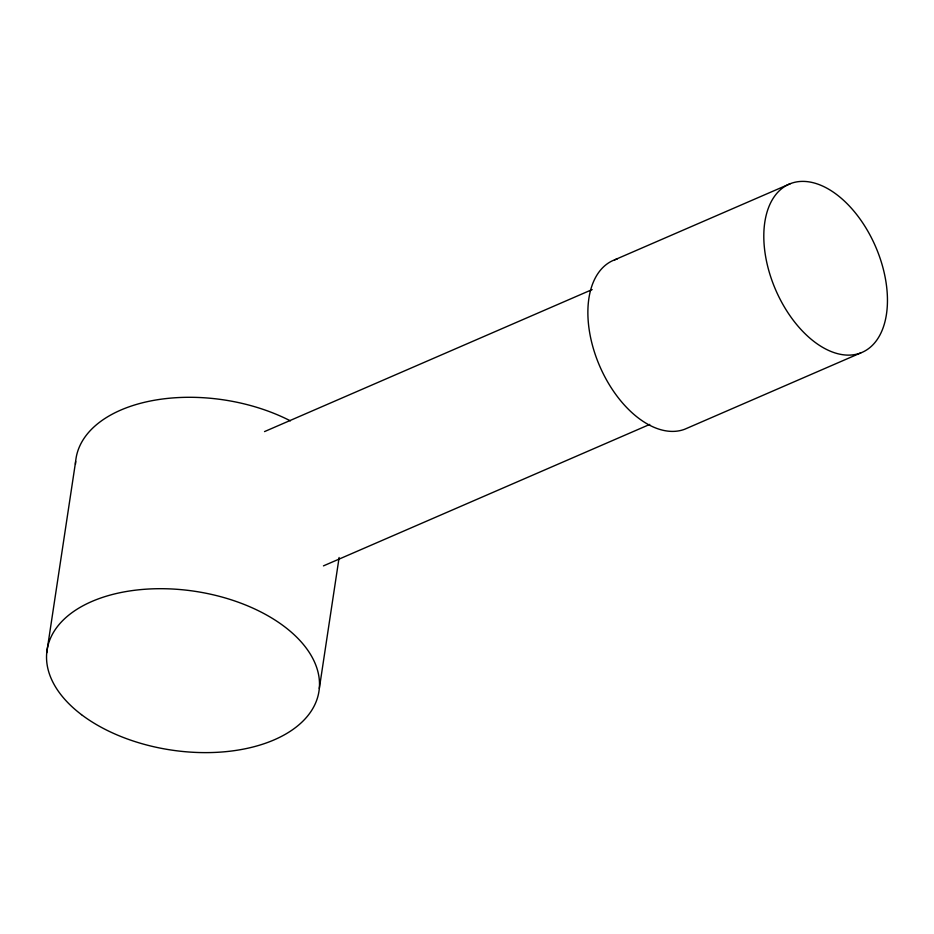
<?xml version="1.0" encoding="UTF-8"?>
<svg xmlns="http://www.w3.org/2000/svg" width="934" height="934" viewBox="0 0 934 934"><rect width="100%" height="100%" fill="white"/><g stroke="black" fill="none" stroke-linecap="round" stroke-linejoin="round"><path stroke-width="1.4" d="M46.7 652.878L75.642 461.478M319.323 688.44L339.124 557.481M614.549 259.874L790.503 183.601M264.532 431.59L592.156 289.563M323.444 565.876L649.737 424.421M860.798 352.9A91.684 54.452 66.6 0 1 764 242.77A91.684 54.452 66.6 0 1 852.147 209.076A91.684 54.452 66.6 0 1 860.798 352.9L684.844 429.185A91.684 54.452 66.6 0 1 597.912 361.773A91.684 54.452 66.6 0 1 617.246 258.975M75.479 464.256A137.52 80.254 8.6 0 1 150.129 401.06A137.52 80.254 8.6 0 1 290.392 420.86M81.503 714.662A137.52 80.254 8.6 0 0 312.797 708.544A137.52 80.254 8.6 0 0 154.729 588.77A137.52 80.254 8.6 0 0 81.503 714.662"/></g></svg>
